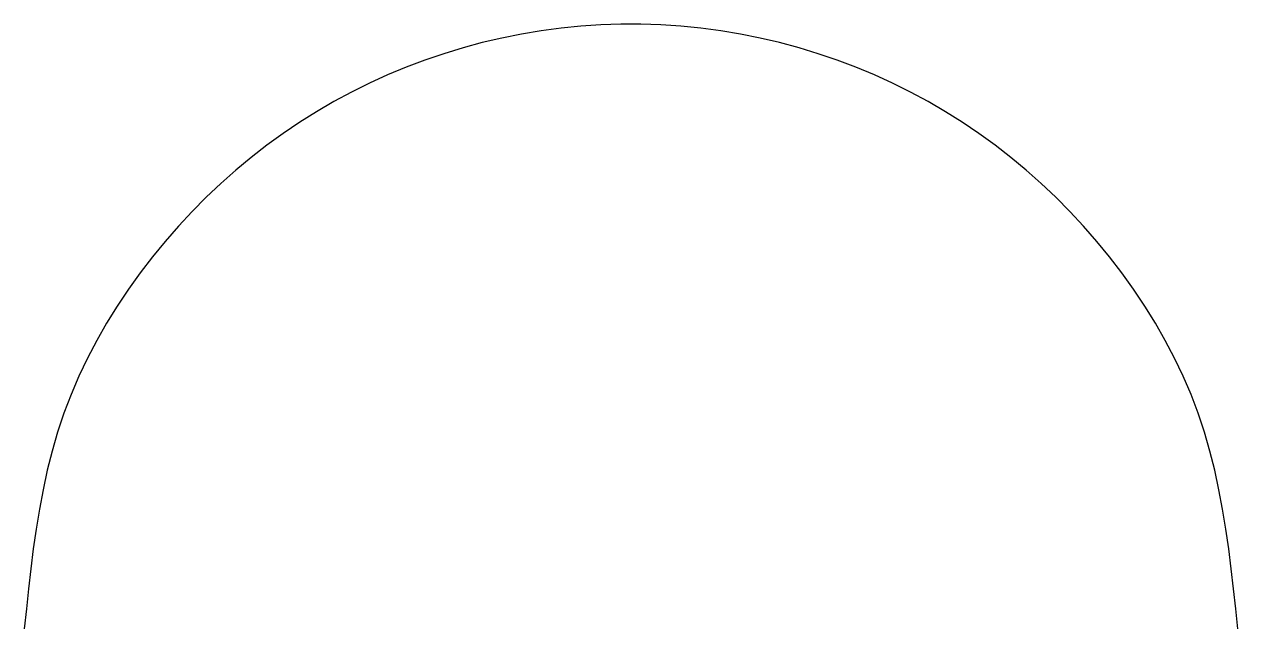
# Model space of a CAD drawing. Extents: x 75.4 to 100.7, y 154.8 to 167.4.
import ezdxf

# ---------------------------------------------------------------- set-up
doc = ezdxf.new("R2010")
doc.units = 0
doc.layers.add('LAYER_1', color=7, linetype='CONTINUOUS')

msp = doc.modelspace()

# ---------------------------------------------------------------- linework, layer by layer
at = {"layer": 'LAYER_1', "color": 7}
msp.add_lwpolyline([(100.694, 154.82), (100.651, 155.237), (100.606, 155.654), (100.558, 156.07), (100.505, 156.485), (100.446, 156.898), (100.379, 157.308), (100.302, 157.716), (100.214, 158.121), (100.114, 158.522), (99.998, 158.919), (99.867, 159.311), (99.72, 159.698), (99.556, 160.08), (99.377, 160.456), (99.184, 160.826), (98.976, 161.189), (98.756, 161.545), (98.523, 161.894), (98.278, 162.235), (98.022, 162.568), (97.756, 162.893), (97.48, 163.208), (97.195, 163.514), (96.9, 163.811), (96.596, 164.098), (96.284, 164.374), (95.963, 164.64), (95.633, 164.896), (95.296, 165.141), (94.951, 165.374), (94.598, 165.595), (94.238, 165.805), (93.871, 166.003), (93.497, 166.188), (93.118, 166.361), (92.732, 166.522), (92.342, 166.67), (91.946, 166.804), (91.547, 166.926), (91.143, 167.035), (90.737, 167.13), (90.327, 167.212), (89.915, 167.281), (89.501, 167.335), (89.086, 167.376), (88.669, 167.403), (88.252, 167.417), (87.835, 167.417), (87.418, 167.403), (87.001, 167.376), (86.586, 167.335), (86.172, 167.281), (85.76, 167.212), (85.351, 167.13), (84.944, 167.035), (84.541, 166.926), (84.141, 166.804), (83.746, 166.67), (83.355, 166.522), (82.97, 166.361), (82.59, 166.188), (82.216, 166.003), (81.849, 165.805), (81.489, 165.595), (81.136, 165.374), (80.791, 165.141), (80.454, 164.896), (80.125, 164.64), (79.804, 164.374), (79.491, 164.098), (79.187, 163.811), (78.893, 163.514), (78.607, 163.208), (78.331, 162.893), (78.065, 162.568), (77.809, 162.235), (77.564, 161.894), (77.331, 161.545), (77.111, 161.189), (76.904, 160.826), (76.71, 160.456), (76.531, 160.08), (76.368, 159.698), (76.22, 159.311), (76.089, 158.919), (75.974, 158.522), (75.873, 158.121), (75.785, 157.716), (75.708, 157.308), (75.641, 156.898), (75.582, 156.485), (75.529, 156.07), (75.482, 155.654), (75.437, 155.237), (75.394, 154.82)], dxfattribs=at)

doc.saveas('drawing.dxf')
